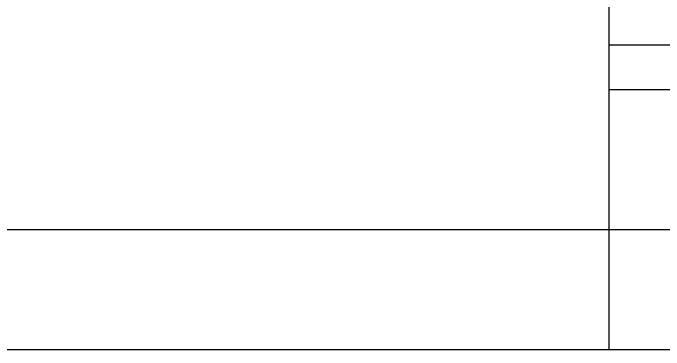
# Model space of a CAD drawing. Header units: millimetres. Extents: x 110215 to 630040, y -488650 to 141897.
# Drawn here: x 284289 to 288617, y 121786 to 124028 of the extents above; entities that cross this region are included whole.
import ezdxf
from ezdxf.xclip import XClip

# ---------------------------------------------------------------- set-up
doc = ezdxf.new("R2010")
doc.units = ezdxf.units.MM
doc.header["$LTSCALE"] = 1000
doc.header["$XCLIPFRAME"] = 0
doc.layers.get('Defpoints').update_dxf_attribs({"color": 2})
doc.styles.add('黑体', font='simhei.ttf')
doc.dimstyles.new('50', dxfattribs={"dimscale": 50, "dimtxt": 3, "dimasz": 0.6, "dimexe": 0.6, "dimexo": 0.6, "dimtad": 1, "dimdec": 0, "dimdsep": 46, "dimtxsty": '黑体', "dimblk1": 'ARCHTICK', "dimblk2": 'ARCHTICK', "dimsah": 1, "dimcen": 0, "dimdle": 1, "dimclrd": 251, "dimclre": 251, "dimclrt": 2, "dimadec": 0, "dimazin": 0, "dimtfac": 1, "dimtdec": 0, "dimtix": 1, "dimtmove": 2, "dimatfit": 3, "dimldrblk": 'DOT', "dimfxl": 0, "dimtolj": 1, "dimtzin": 0, "dimarcsym": 0})

# ---------------------------------------------------------------- blocks, each defined once
blk = doc.blocks.new('_ArchTick')
at = {"color": 0, "linetype": 'ByBlock', "const_width": 0.4}
blk.add_lwpolyline([(-0.5, -0.5), (0.5, 0.5)], dxfattribs=at)
blk = doc.blocks.new('*D1344')
at = {"color": 251, "lineweight": -2, "transparency": 16777216}
for p, q in [((401762.1559198066, 134487.0267272156), (401762.1559198066, 134187.0267272156)), ((407862.1559198066, 134487.0267272156), (407862.1559198066, 134187.0267272156)), ((401712.1559198066, 134217.0267272156), (407912.1559198066, 134217.0267272156))]:
    blk.add_line(p, q, dxfattribs=at)
at = {"layer": 'Defpoints', "color": 0, "transparency": 16777216}
for p in [(401762.1559198066, 134517.0267272156), (407862.1559198066, 134517.0267272156), (407862.1559198066, 134217.0267272156)]:
    blk.add_point(p, dxfattribs=at)
at = {"color": 251, "lineweight": -2, "transparency": 16777216, "xscale": 30, "yscale": 30, "zscale": 30, "rotation": 180}
blk.add_blockref('_ArchTick', (401762.1559198066, 134217.0267272156), dxfattribs=at)
at = {"color": 251, "lineweight": -2, "transparency": 16777216, "xscale": 30, "yscale": 30, "zscale": 30}
blk.add_blockref('_ArchTick', (407862.1559198066, 134217.0267272156), dxfattribs=at)
at = {"color": 2, "transparency": 16777216, "insert": (404812.1559198066, 134324.1194238448), "char_height": 150, "attachment_point": 5, "style": '黑体'}
blk.add_mtext('\\A1;6100', dxfattribs=at)
blk = doc.blocks.new('_DOT')
at = {"color": 0, "linetype": 'ByBlock'}
blk.add_line((-0.5, 0), (-1, 0), dxfattribs=at)
at = {"color": 0, "linetype": 'ByBlock', "const_width": 0.5}
blk.add_lwpolyline([(-0.25, 0, 1), (0.25, 0, 1)], format="xyb", close=True, dxfattribs=at)
blk = doc.blocks.new('*D1346')
at = {"color": 251, "lineweight": -2, "transparency": 16777216}
for p, q in [((383910.2836144867, 134187.0267272156), (383910.2836144867, 133887.0267272156)), ((416085.2836144867, 134187.0267272156), (416085.2836144867, 133887.0267272156)), ((416135.2836144867, 133917.0267272156), (383860.2836144867, 133917.0267272156))]:
    blk.add_line(p, q, dxfattribs=at)
at = {"layer": 'Defpoints', "color": 0, "transparency": 16777216}
for p in [(383910.2836144867, 134217.0267272156), (416085.2836144867, 134217.0267272156), (383910.2836144867, 133917.0267272156)]:
    blk.add_point(p, dxfattribs=at)
at = {"color": 251, "lineweight": -2, "transparency": 16777216, "xscale": 30, "yscale": 30, "zscale": 30, "rotation": 180}
blk.add_blockref('_ArchTick', (383910.2836144867, 133917.0267272156), dxfattribs=at)
at = {"color": 251, "lineweight": -2, "transparency": 16777216, "xscale": 30, "yscale": 30, "zscale": 30}
blk.add_blockref('_ArchTick', (416085.2836144867, 133917.0267272156), dxfattribs=at)
at = {"color": 2, "transparency": 16777216, "insert": (399997.7836144867, 134023.2767272156), "char_height": 150, "attachment_point": 5, "style": '黑体'}
blk.add_mtext('\\A1;32175', dxfattribs=at)
blk = doc.blocks.new('adsawsdwa')
at = {"color": 5}
for base, p1, p2, picture, middle in [((407862.1559198066, 134217.0267272156), (401762.1559198066, 134517.0267272156), (407862.1559198066, 134517.0267272156), '*D1344', (404812.1559198066, 134324.1194238448)), ((383910.2836144867, 133917.0267272156), (416085.2836144867, 134217.0267272156), (383910.2836144867, 134217.0267272156), '*D1346', (399997.7836144867, 134023.2767272156))]:
    dim = blk.add_linear_dim(base=base, p1=p1, p2=p2, dimstyle='50', override={"dimfxl": 10, "dimarcsym": 1}, dxfattribs=at)
    dim.commit()
    dim.dimension.update_dxf_attribs({"geometry": picture, "text_midpoint": middle})

msp = doc.modelspace()

# ---------------------------------------------------------------- linework, layer by layer
for p, q in [((288250.1421543439, 131841.1867787386), (288250.1421543439, 121785.6153501672)), ((297229.5282283748, 122585.6153501672), (271684.1294678537, 122585.6153501672))]:
    msp.add_line(p, q)
msp.add_lwpolyline([(271684.1294678537, 141896.7582073101), (297229.5282283748, 141896.7582073101), (297229.5282283748, 121785.6153501672), (271684.1294678537, 121785.6153501672)], close=True)

# ---------------------------------------------------------------- block references
at = {"color": 5}
ref = msp.add_blockref('adsawsdwa', (-118984.5184145996, -10400.96585761478), dxfattribs=at)
XClip(ref).set_block_clipping_path([(407234.6605689435, 132986.58120778194), (416214.04664297425, 142242.15263635345)])

doc.saveas('drawing.dxf')
